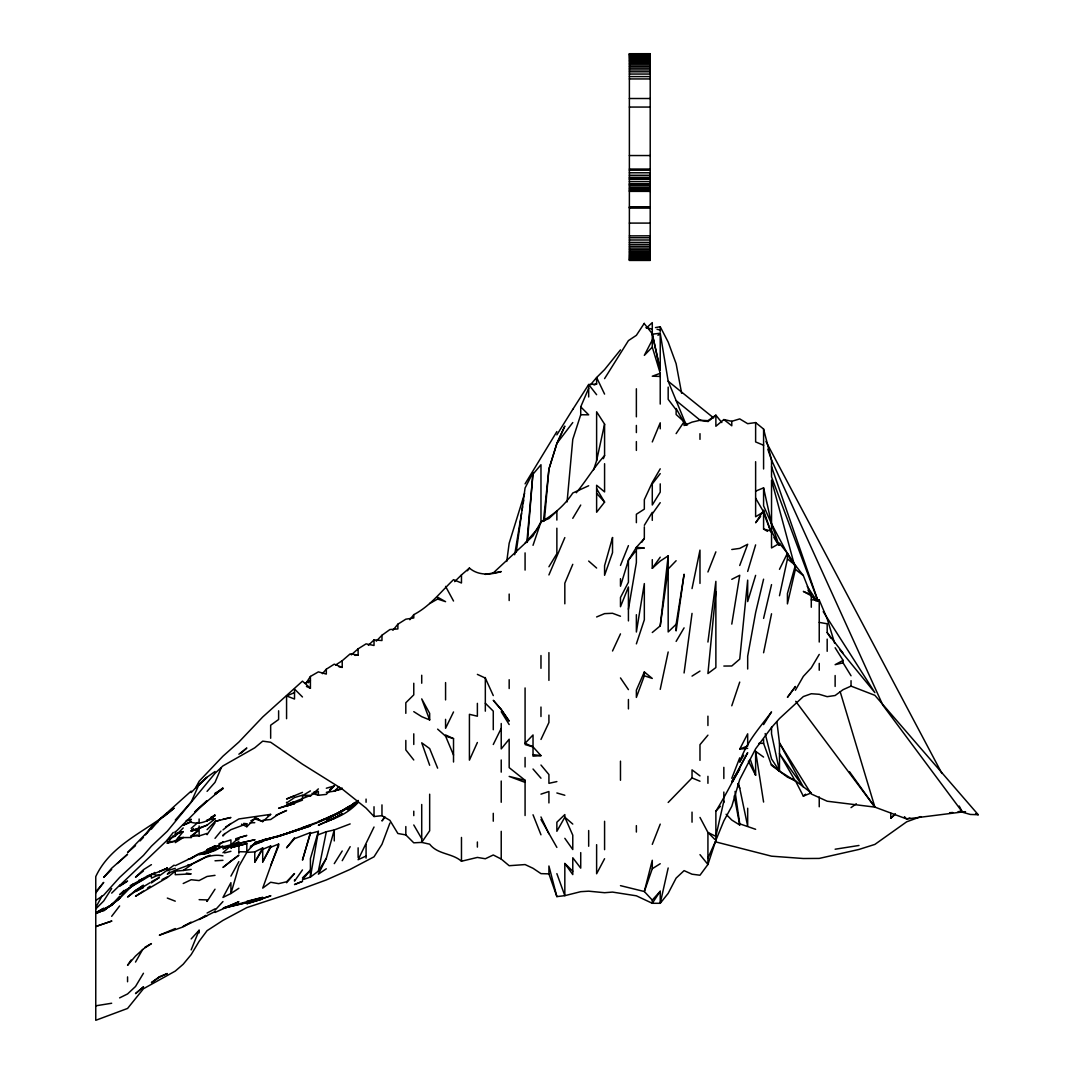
<?xml version="1.0" encoding="UTF-8"?>
<svg xmlns="http://www.w3.org/2000/svg" width="1074" height="1074" viewBox="0 0 1074 1074"><rect width="100%" height="100%" fill="white"/><g stroke="black" fill="none" stroke-linecap="round" stroke-linejoin="round"><path stroke-width="1.5" d="M527.401 541.846L533.026 472.547L525.079 487.985L516.218 552.211M544.357 520.89L548.921 469.123L556.869 443.414L564.83 426.123L556.869 443.575L548.921 469.123L543.39 521.4M526.837 542.504L533.026 472.547M567.072 501.92L572.778 439.373L580.725 414.739L580.725 406.858L588.673 388.305M715.875 591.693L707.927 673.532L715.875 667.572L715.875 581.343L707.927 642.037M652.28 632.505L660.228 625.874L668.176 555.862L660.228 561.071L652.28 568.307L652.28 559.635M506.74 561.474L509.17 543.243L524.595 493.449M684.084 672.968L692.032 613.388M660.228 625.874L668.176 568.978L676.123 560.735M676.123 624.33L684.084 574.214L676.123 630.894L676.123 624.33L668.176 631.942L668.176 555.862M731.783 624.101L739.731 575.288L731.783 579.329M514.661 554.761L521.508 513.399M522.058 510.096L522.608 506.78M523.159 503.478L523.709 500.162M628.424 609.267L636.372 562.588L636.372 547.351L644.333 538.45L644.333 526.81M294.518 837.801L286.57 847.816L294.518 838.673L310.413 832.578L302.465 860.113L310.413 833.451L318.374 831.343L310.413 877.082L302.465 879.781L310.413 870.128L302.465 877.888M318.374 831.343L310.413 858.609L310.413 877.082L318.374 871.148L326.321 831.732L334.269 829.947L350.164 823.919M763.587 652.75L771.535 613.778M692.032 588.579L699.98 550.116L699.98 583.41M660.228 689.36L668.176 651.972M779.482 595.734L787.43 558.977L787.43 553.217L779.482 543.35L771.535 547.955L771.535 480.159L794.518 565.474M596.62 460.585L604.581 424.163L596.62 411.785L596.62 460.585L593.64 469.741M668.176 867.98L660.228 903.301L652.28 903.288L636.372 895.81L612.529 892.091L604.581 892.709L588.673 891.178L580.725 891.675L564.83 895.662L556.869 896.602L548.921 873.874L548.921 865.993L556.869 896.602M715.875 836.163L723.836 801.191M787.43 558.977L795.378 565.286L795.378 569.368L787.43 603.883L787.43 593.56L795.378 565.286L787.43 553.217L779.482 569.327M763.587 618.396L771.535 584.618M763.587 579.181L755.626 612.61L747.679 656.254L747.679 669.008M326.321 868.785L318.374 874.169L326.321 858.314L334.269 829.947L334.269 840.929M747.679 571.422L755.626 544.88M755.626 575.369L747.679 601.574L747.679 580.121L739.731 659.141L731.783 665.987L723.836 666.055M636.372 643.863L644.333 619.792L644.333 583.585L636.372 632.009L636.372 614.704M731.783 705.779L739.731 682.084M533.026 545.323L540.974 521.87C553.701 514.889 564.736 505.142 572.778 493.02L588.673 485.757M620.477 885.647L644.333 891.527L652.28 860.274L652.28 868.718L644.333 891.527L652.28 900.093L652.28 903.288L660.228 891.272L660.228 903.301L668.176 893.367L676.123 878.102L684.084 870.638L692.032 874.209L699.98 875.229L707.927 864.463L715.875 840.271L723.836 820.912L731.783 806.319L739.731 779.496L755.626 748.793L771.535 727.514L779.482 718.546L803.339 696.556L811.286 693.737L819.234 694.287L827.181 696.664L835.129 695.509L843.077 689.669L851.038 686.111L874.88 695.334L978.239 814.736L970.292 814.441L959.163 811.286M238.871 888.279L230.923 893.514L230.923 882.68L222.962 897.448L230.923 893.514L238.871 866.342L246.819 852.38L254.766 851.897L262.714 847.923L262.714 861.979L270.661 847.252L278.622 844.057L262.714 888.117L270.661 882.251L278.622 883.647L286.57 881.767L294.518 873.565L286.57 882.747M644.333 675.774L636.372 697.415L636.372 690.179L644.333 671.948L652.28 678.446L644.333 675.774L644.333 671.948M389.916 823.073L381.968 844.312L374.021 856.81L350.164 869.376L326.321 879.942L286.57 894.521L246.819 907.597L222.962 920.391L207.067 930.675L199.12 941.334L191.172 954.611L183.211 964.224L175.263 971.097L143.46 988.738L127.564 1008.446L95.761 1020.3L95.761 876.599C111.105 843.52 147.796 830.887 173.934 808.252M739.731 565.488L747.679 544.263L739.731 548.398L731.783 549.512M731.783 778.314L739.731 757.841M652.28 844.365L660.228 824.12M707.927 571.986L715.875 551.848M603.36 458.665L604.581 455.591L604.581 424.163M620.477 565.407L628.424 545.619M191.172 949.886L199.12 930.259L199.12 932.903M270.661 865.483L278.622 846.003L278.622 844.057M564.83 537.604L548.921 574.939M652.28 441.938L660.228 422.807L660.228 428.821M572.778 564.32L564.83 583.182L564.83 603.803M221.137 768.085L215.015 782.355L207.067 791.363M477.38 742.496L469.419 760.15L469.419 714.317L477.38 716.21L477.38 703.349M707.927 858.099L715.875 840.499L715.875 811.192C727.514 792.25 737.22 772.273 747.679 752.646L731.783 781.845L739.731 768.93L732.575 781.832M366.073 856.032L358.125 859.71L374.021 827.02M612.529 650.992L620.477 633.875M540.974 739.449L548.921 722.507L548.921 715.096M453.523 711.955L445.576 728.306L445.576 719.338M493.275 744.497L501.222 728.36M262.714 861.979L270.661 845.963L262.714 849.333L254.766 862.18L254.766 851.897M652.28 339.988L644.333 355.36L652.28 347.103L652.28 322.616L646.602 327.839M739.731 749.115L747.679 733.811L747.679 745.96L739.731 749.115L747.679 748.35M604.581 858.717L596.62 873.766L596.62 844.674M195.508 788.074L199.12 781.281L222.962 756.177L238.871 742.067L262.714 716.989L302.465 681.158L310.413 688.259L310.413 676.445L318.374 671.868L326.321 674.069L326.321 669.196L334.269 664.148L342.217 667.41L342.217 660.725L350.164 653.878L358.125 655.059L358.125 648.83L366.073 643.863L374.021 645.474L374.021 639.916L381.968 640.534L381.968 635.244L389.916 629.539L397.877 628.934L397.877 624.182L405.824 619.188L413.772 617.966L413.772 614.65C430.043 606.219 440.676 591.855 453.523 579.678L461.471 582.994L461.471 574.912L469.419 568.065C478.454 575.906 490.576 574.805 501.222 571.569L485.327 574.415M95.761 907.557L102.124 895.783M230.923 876.115L238.871 861.643M254.766 862.18L262.714 847.923M525.079 483.864L556.869 431.587M135.512 962.076L142.667 949.51M342.217 860.677L350.164 846.674M795.378 690.26L803.339 676.378L811.286 667.84L819.234 654.415M743.705 755.25L739.731 762.164C745.96 742.684 759.627 727.863 771.535 711.901L763.587 724.588M660.228 468.828L652.28 482.468L644.333 499.678L644.333 509.13L636.372 514.258L636.372 522.676M556.869 434.849L572.778 409.355M676.123 641.393L684.084 627.874M572.778 518.326L580.725 505.048M143.46 973.259L135.512 986.509L127.564 993.947L119.617 997.88M548.921 566.763L556.869 553.674L556.869 528.207M644.333 525.307L652.28 512.311M318.374 871.148L326.321 858.314M334.269 863.63L342.217 850.997M572.778 409.409L588.673 384.519L596.62 384.049L596.62 377.524L604.581 369.59L620.477 349.882M111.669 888.52L103.708 900.965L95.761 908.966M764.151 514.191L770.957 532.019L763.587 510.405L755.626 522.769L760.593 516.473M305.996 683.279L310.413 676.445M207.067 901.448L215.015 889.205M384.626 816.938L381.968 820.966L384.948 817.166M131.095 960.008L127.564 965.311L135.512 956.061L143.46 948.879L151.421 943.603L144.789 947.362M676.123 433.614L684.084 421.746L676.123 414.51L676.123 409.812L668.176 399.313L668.176 387.123M215.015 822.899L207.067 834.659L207.067 833.411L199.12 835.948L191.172 835.881L191.172 837.532L178.445 837.599M641.675 542.37L644.333 538.45M604.581 378.625L628.424 340.619L636.372 335.33L644.333 323.234M660.228 502.659L652.28 513.936L652.28 520.366M302.465 869.913L294.518 881.15L294.518 879.901M652.28 568.307L660.228 557.178M576.308 492.738C586.256 480.709 594.083 467.15 604.581 455.591M795.378 686.434L787.43 697.362L795.378 686.823M354.581 802.708L350.164 808.776L355.145 802.412M467.432 570.764L469.419 568.065M572.778 422.565L556.869 443.414M95.761 892.897L103.708 882.412L95.761 891.863M146.44 833.343L151.421 826.873L167.316 812.79L151.421 827.087M111.669 916.323L119.617 905.946M660.228 473.607L652.28 483.918L652.28 504.995L660.228 492.147L660.228 483.864M222.962 836.055L224.949 833.478M126.571 889.393L119.617 898.24L103.708 910.712L119.617 898.428L111.669 904.912L119.617 896.656L111.669 905.167L95.761 913.45L103.708 910.296L95.761 913.343C110.917 907.382 122.946 896.199 133.243 883.902M409.798 619.711L413.772 614.65M596.62 488.724L604.581 502.108L596.62 512.244L596.62 485.273L604.581 491.905L604.581 463.713M525.079 543.149L538.705 527.388M635.378 551.432L628.424 560.172L620.477 586.229L620.477 578.685M173.276 832.417L167.316 839.855L175.263 836.109L183.211 827.92M392.896 630.304L397.877 624.182M215.015 838.364L220.976 831.101M707.927 735.153L699.98 744.685L699.98 760.379M176.861 833.075L183.211 831.638L175.263 841.143L167.316 843.211L173.276 835.626M533.026 474.158L540.974 464.733L540.974 522.743M590.66 384.573L596.62 377.524L604.581 394.104M145.446 834.887L151.421 827.866L127.564 852.581L135.512 845.654M151.421 829.047L159.368 819.677L191.172 791.095M322.348 673.68L326.321 669.196M191.172 837.532L199.12 828.604L207.067 825.168L215.015 818.871L207.067 819.959M652.28 900.093L660.228 891.272M668.176 802.466L692.032 777.925L692.032 769.87L699.98 775.898M191.172 938.918L199.12 930.259M353.158 803.996L350.164 807.245L354.715 802.587M215.015 910.215L222.962 901.556M715.875 811.192L720.426 806.252M326.321 788.222L334.269 785.967L326.321 794.384L318.374 795.27L312.01 793.35M117.348 863.509L127.564 854.233L111.669 868.235L103.708 877.364L111.669 869.457M525.079 743.289L533.026 734.965L533.026 756.163L540.974 755.64L533.026 746.886L525.079 743.289L525.079 687.937M140.063 840.915L143.46 837.358M191.172 792.558L199.12 784.289L191.172 802.036L175.263 820.106M308.144 682.849L310.413 680.486L305.123 683.292M376.289 641.165L381.968 635.244M169.585 871.806L167.316 874.169C179.694 867.067 193.911 865.013 205.738 856.837M207.067 829.665L215.015 821.57M241.516 824.161L246.819 826.725L254.766 818.791L257.948 818.576M124.154 890.319L119.617 894.723C130.585 886.01 143.688 880.331 154.817 872.424M454.664 581.625L461.471 574.912M167.316 840.096L119.617 885.54M111.669 893.125L119.617 885.325M326.321 792.33L334.269 791.176L338.807 786.799M368.342 645.353L374.021 639.916M175.263 832.229L207.067 800.613L195.71 810.897M358.125 802.466C349.668 811.676 338.337 817.932 326.321 821.154L334.269 818.388L318.374 825.235L340.901 814.736L326.321 821.691L334.269 817.851M199.12 825.973L199.12 828.604L191.172 830.726L193.441 828.618M657.959 335.33L660.228 333.235L668.176 381.23L686.299 425.223M163.906 816.562L173.934 808.333M250.792 820.831L254.766 818.791L262.714 821.623L270.661 814.374L238.871 818.952L225.621 826.953M310.413 790.907L302.465 795.659L310.413 796.089L318.374 788.88M890.789 813.206L890.789 818.173L895.327 814.038M241.14 753.062L246.819 748.014L238.871 754.216M238.871 837.733L246.819 835.438L238.871 837.801L230.923 844.862L222.962 846.768L216.612 845.909M222.962 852.729L229.782 846.688M351.305 654.845L358.125 648.83M191.172 828.349L197.978 822.442M890.789 818.173L895.327 814.24M763.587 739.261L763.587 743.329L771.535 765.332L787.43 777.133L795.378 780.691L803.339 796.143L805.607 794.196M143.46 986.818L135.512 993.611L143.46 986.952M250.229 847.077L254.766 843.211L270.661 838.673L254.766 843.211M199.12 784.02L207.067 777.294L199.12 784.893L207.067 777.173L215.015 771.521M194.569 811.931L222.962 787.954L215.015 794.357L222.962 788.692L215.015 793.216M776.891 721.728L779.482 742.993L811.286 793.968L827.181 801.217L874.88 807.111L906.684 818.965L962.331 811.971L882.828 705.135L771.535 460.021L763.587 429.05L755.626 422.579L747.679 423.68L739.731 418.9L731.783 421.303L723.836 419.558L715.875 426.257L715.875 415.195L707.927 420.672L699.98 420.27L692.032 422.122L684.084 425.505L684.084 421.746L687.481 424.982M493.275 572.939L533.026 535.913L540.974 521.87L548.921 518.541L556.869 511.184L556.869 520.071M709.068 420.78L715.875 415.195L721.849 422.565M174.136 865.12L159.368 875.847L151.421 873.981M222.962 841.748L215.015 848.218L207.067 849.601L215.015 846.607L175.263 865.684M222.962 829.893L230.923 823.503M153.689 825.262L158.227 821.623M329.731 789.605L334.269 785.967M143.46 870.947L135.512 877.216L143.46 869.698L151.421 864.651M350.164 806.681L326.321 819.328L350.164 806.681L358.125 800.425M207.067 821.046L215.015 814.871C208.705 821.248 200.207 824.765 191.172 822.322L191.172 821.248L183.211 825.248L191.172 821.986M127.564 889.688L135.512 883.66L143.46 879.244L138.694 880.358M238.871 851.722L246.819 851.87L254.766 843.426L262.714 840.11L278.622 836.203L310.413 825.973L278.622 836.364L254.766 842.553C288.463 833.102 323.435 823.892 352.822 804.184M207.067 853.32L213.686 848.42L207.067 853.239L199.12 854.568L207.067 853.253L215.015 850.501L222.962 846.164L207.067 853.186L199.12 853.575L207.067 853.32L207.067 849.789L211.041 847.708M128.893 888.05L143.46 878.545L130.209 885.661M147.433 888.158L150.091 886.211M358.125 802.224L347.52 809.836M150.091 882.68L135.512 891.541L143.46 887.594M851.038 807.621L856.327 803.782M143.46 891.084L135.512 896.253L167.316 877.565L175.263 871.162L183.211 870.464L191.172 864.959L187.99 864.852M167.316 843.211L169.96 841.385M151.421 882.962L159.368 877.458L151.421 881.727M222.962 835.102L230.923 829.678L246.819 823.745L246.819 826.725M95.761 900.482L103.708 895.125L119.617 877.445L143.46 855.387L151.421 846.178L167.316 831.222L215.015 773.32L222.962 765.896L254.766 747.813L262.714 741.154L270.661 742.241L302.465 764.178L342.217 789.041L366.073 808.104L374.021 816.522L381.968 815.676L389.916 820.348L397.877 833.505L405.824 834.901L413.772 842.821L421.72 842.405L429.667 844.177C437.776 854.649 452.127 852.984 461.471 861.241L477.38 857.428L485.327 858.757L493.275 854.985L501.222 859.052L509.17 865.711L525.079 864.57L533.026 868.289L540.974 873.632L548.921 873.874M119.617 886.278L127.564 881.042L119.617 885.728M175.263 842.634L183.211 837.532M335.598 665.021L342.217 660.725M350.164 805.701L334.269 815.233L318.374 821.691L324.992 818.925M197.791 854.421L191.172 858.623L187.99 859.334M692.032 676.11L699.98 671.075M652.28 868.718L660.228 863.724M205.738 915.397L199.12 919.519L215.015 911.598M326.321 818.348L342.217 811.098L358.125 801.472L342.217 811.085L318.374 821.691M358.125 801.472L334.269 815.139M207.067 820.63L215.015 815.73L211.041 817.113M150.091 874.598L140.815 879.687M95.761 913.155L103.708 908.282L95.761 912.712M191.172 864.758C200.57 858.703 211.497 853.494 222.962 855.871M338.243 815.596L342.217 813.327M429.667 603.534L437.628 599.05L445.576 601.668L437.628 597.198L437.628 599.05M191.172 858.059L197.791 854.327M350.164 806.131L358.125 801.741M835.129 647.743L843.077 660.389L835.129 664.672L843.077 662.859L851.038 675.774M162.013 879.593L167.316 876.814M207.067 913.048L215.015 908.873M229.594 846.191L222.962 848.796L238.871 841.721L230.923 847.158L230.923 839.881L218.989 843.681M268.017 815.676L270.661 814.374M183.211 883.513L191.172 879.74L199.12 880.573L207.067 876.465L215.015 875.35M183.211 837.438L175.263 841.143L167.316 842.177M230.923 847.842L238.871 844.164L230.923 847.628L246.819 843.627L246.819 852.38M293.189 801.969L286.57 804.923L310.413 795.418L310.413 796.089M302.465 800.117L286.57 806.131L294.518 802.936M326.321 818.818L334.269 815.247M159.368 874.585L151.421 878.143L151.421 876.653M207.067 915.666L183.211 926.325L191.172 922.257L183.211 926.889L159.368 935.199L175.263 928.54M275.964 815.193L286.57 810.494L278.622 814.186L270.661 819.516L262.714 820.335M326.321 821.677L334.269 818.24M191.172 830.726L207.067 825.168M596.62 616.959L604.581 613.63L612.529 613.281L620.477 616.234M215.015 912.457L238.871 901.73L222.962 908.389L246.819 902.563L224.56 907.745M212.37 819.972L215.015 818.871M167.316 868.289L151.421 874.733M755.626 491.14L763.587 487.851L771.535 523.83L778.422 543.592M286.57 718.707L286.57 695.912L294.518 692.636M803.339 796.143L811.286 792.881L795.378 780.691M250.792 846.07L262.714 841.372L254.766 843.882M294.518 795.794L286.57 798.989L302.465 792.384M278.622 836.364L317.045 822.295M230.923 845.721L238.871 842.607L232.239 845.104M334.269 791.176L342.217 788.115M302.465 828.336L278.622 836.203L262.714 839.975M318.374 834.686L326.321 831.732M652.28 347.103L660.228 373.309L652.28 376.209L660.228 376.41M593.976 385.002L596.62 384.049M175.263 834.525L183.211 831.638M286.57 833.652L294.518 830.793M302.465 827.759L310.413 824.913M191.172 831.33L199.12 828.604M540.974 794.142L548.921 791.525L548.921 802.922M230.923 847.628L246.819 843.627M909.866 817.972L906.684 818.965L904.415 816.67M224.56 907.53L229.326 906.08M175.263 868.329L167.316 870.705L167.316 867.859M207.067 856.166L210.249 855.24M920.995 816.602L906.684 821.798L874.88 844.406L858.985 849.44L819.234 858.421L803.339 858.515L771.535 856.179L715.875 841.935M235.689 838.713L238.871 837.801M219.781 820.12L215.015 821.422L230.923 817.515L222.962 819.261M224.56 907.852L262.714 897.381L246.819 901.314M224.56 852.917L230.923 851.306M334.269 790.88L342.217 789.014M556.869 781.59L548.921 783.322L548.921 774.555L540.974 765.037M111.669 1003.25L95.761 1005.814M858.985 845.466L835.129 849.225M313.595 792.263L318.374 791.35L318.374 795.27M655.462 327.583L660.228 326.738L668.176 342.069L676.123 363.71L681.628 393.272M146.641 876.518L151.421 875.82M235.689 840.083L238.871 839.626M197.522 835.022L191.172 835.881L199.12 830.309L199.12 835.948M183.211 870.464L191.172 869.43M354.944 655.368L358.125 655.059M636.372 548.666L644.333 548.035L636.372 547.351L628.424 560.172L628.424 582.242L620.477 597.52L620.477 606.716L628.424 586.981L628.424 620.906M957.565 812.159L965.513 811.676M949.617 812.723L952.799 812.508M215.015 860.798L222.962 860.328M250 822.791L254.766 822.697M758.808 743.396L763.587 743.329M629.377 53.821L650.213 53.821M629.377 54.183L650.213 54.022M629.377 54.68L650.213 54.68M629.377 55.338L650.213 55.338M629.377 56.116L650.213 56.116M629.377 57.003L650.213 57.003M629.377 57.996L650.213 57.996M629.377 59.137L650.213 59.137M629.377 60.399L650.213 60.399M629.377 61.795L650.213 61.795M629.377 63.299L650.213 63.299M629.377 64.843L650.213 64.843M629.377 66.494L650.213 66.494M629.377 68.186L650.213 68.186M629.377 69.944L650.213 69.944M629.377 71.81L650.213 71.81M629.377 74.052L650.213 74.052M629.377 76.59L650.213 76.59M629.377 78.939L650.213 78.939M629.377 98.513L650.213 98.513M629.377 107.064L650.213 107.064M629.377 155.542L650.213 155.542M629.377 169.048L650.213 169.048M629.377 170.216L650.213 170.216M629.377 172.78L650.213 172.78M629.377 175.277L650.213 175.277M629.377 177.331L650.213 177.331M629.377 178.284L650.213 178.284M629.377 179.318L650.213 179.318M629.377 181.6L650.213 181.6M629.377 183.735L650.213 183.735M629.377 184.607L650.213 184.607M629.377 185.305L650.213 185.305M629.377 187.077L650.213 187.077M629.377 188.581L650.213 188.568M629.377 189.816L650.213 189.816M629.377 190.742L650.213 190.742M629.377 191.373L650.213 191.373M629.377 206.987L650.213 206.987M629.377 207.376L650.213 207.376M629.377 207.994L650.213 207.994M629.377 223.097L650.213 223.097M629.377 235.891L650.213 235.824M629.377 237.743L650.213 237.743M629.377 239.999L650.213 239.999M629.377 242.388L650.213 242.388M629.377 244.389L650.213 244.389M629.377 246.268L650.213 246.268M629.377 248.04L650.213 248.054M629.377 249.705L650.213 249.705M629.377 251.289L650.213 251.289M629.377 252.766L650.213 252.766M629.377 254.108L650.213 254.108M629.377 255.37L650.213 255.37M629.377 256.471L650.213 256.471M629.377 257.492L650.213 257.492M629.377 258.337L650.213 258.337M629.377 259.076L650.213 259.076M629.377 259.653L650.213 259.666M629.377 260.123L650.213 260.123M580.725 414.739L588.673 414.832L580.725 406.858M313.595 792.921L316.776 792.961M811.286 599.842L819.234 600.017L827.181 618.772L834.659 643.299M305.647 795.27L310.413 795.418M199.12 899.663L207.067 899.918L207.067 901.261M243.637 823.396L246.819 823.745M533.026 754.633L540.974 755.64M186.393 873.189L191.172 873.887L175.263 874.692L175.263 870.504M819.234 622.396L827.181 623.779L827.181 632.559L830.712 638.023M699.98 420.27L706.343 421.424M339.035 666.806L342.217 667.41M645.917 327.677L652.28 329.114M657.046 329.288L660.228 330.04M525.079 815.528L525.079 780.301L509.17 776.421L525.079 782.369M763.587 510.405L763.587 529.052L771.535 531.08L778.757 545.216M556.869 792.974L564.83 795.257M525.079 744.564L533.026 746.886M735.059 791.431L739.731 823.825L755.626 829.303M437.628 729.139L445.576 736.12L453.523 738.63L453.523 762.016M167.316 898.079L175.263 901.167M286.57 695.912L294.518 699.04L294.518 689.038L302.465 696.972M975.581 813.649L978.239 814.736M429.667 719.916L421.72 698.892L429.667 713.378L429.667 719.916L421.72 716.667L413.772 711.646M692.032 777.925L699.98 781.228M763.587 445.254L755.626 441.924L755.626 422.579M306.439 686.474L310.413 688.259M445.576 734.965L453.523 738.63M477.38 674.378L485.327 678.07L493.275 695.576M715.875 836.364L707.927 832.444L699.98 817.421M262.714 821.623L254.766 817.287L254.766 818.791M763.587 529.052L767.561 531.375M765.171 733.569L771.535 758.929L779.482 771.078L795.378 781.12L779.482 753.626L803.339 786.96L779.482 742.993L779.482 771.172L771.535 764.54L771.535 765.332M739.731 823.825L739.731 825.02L731.783 820.039L726.105 814.267M748.403 761.157L755.626 775.227L755.626 751.33L763.587 757.076M795.378 569.368L803.339 575.57L811.286 595.775L816.253 601.225M723.836 419.558L731.783 425.774L731.783 421.303M525.079 780.301L509.17 767.628L509.17 739.234L501.222 748.887L501.222 723.514M668.176 381.23L713.606 417.907M676.123 400.602L700.49 420.511M572.778 824.08L564.83 817.207L564.83 814.575L556.869 822.214L556.869 831.303L564.83 817.207L572.778 835.196L572.778 849.547L564.83 838.324M588.673 561.058L596.62 568.039M556.869 873.632L564.83 895.662L564.83 863.469L572.778 871.202M485.327 703.228L493.275 711.136L493.275 729.729M714.747 839.358L707.927 832.444L707.927 864.463L699.98 854.636M839.68 649.555L874.88 692.636L823.208 611.63M596.62 493.355L604.581 502.108M533.026 769.024L540.974 778.207M827.181 632.559L843.077 653.113M644.333 323.717L652.28 333.759L660.228 369.939L660.228 333.235L652.28 334.202L660.228 369.939M413.772 759.976L405.824 749.907L405.824 740.416M596.62 394.708L588.673 384.519L588.673 396.964M795.378 565.286L803.339 575.57M795.713 701.295L874.88 807.111L840.19 691.75M849.494 771.682L874.88 807.111M564.83 863.469L572.778 874.585L572.778 857.764L580.725 868.141L580.725 852.608M620.477 677.936L628.424 689.629M807.312 586.592L816.482 600.366M501.222 711.7L509.17 724.547M773.911 537.443L777.885 543.994M807.93 590.069L811.286 595.775L803.339 591.398L811.286 594.875L811.286 607.253M540.974 819.516L556.869 847.399M755.626 498.161L763.587 511.868L755.626 516.769L755.626 461.699M413.772 824.993L421.72 838.687M676.123 408.482L684.084 422.646M445.576 586.377L453.523 601.024M791.538 561.46L771.535 523.83L763.587 505.8L763.587 487.851M765.937 441.427L941.911 773.428M959.189 806.037L962.331 811.971M540.974 816.965L548.921 833.76M445.576 736.12L453.523 755.049M737.892 783.738L739.731 788.235L747.679 826.201L747.679 808.239M437.628 768.152L429.667 748.591L421.72 742.819L429.667 765.265M533.026 814.777L540.974 834.807M818.066 601.386L771.535 476.843L771.535 460.021L767.816 449.268M771.535 466.64L818.133 601.333M750.337 759.56L755.626 775.227M738.402 783.389L739.731 788.235M779.482 771.078L771.535 733.824L771.535 727.125M734.227 795.915L739.731 825.02M755.626 751.33L763.587 802.05M851.038 680.688L851.038 686.111M843.077 660.389L843.077 662.859M835.129 675.533L835.129 686.434M827.181 639.124L827.181 651.314M819.234 600.017L819.234 642.037M819.234 663.396L819.234 670.243M819.234 796.935L819.234 806.775M779.482 543.35L779.482 545.35M763.587 429.05L763.587 468.962M723.836 767.36L723.836 778.556M723.836 792.035L723.836 802.546M707.927 420.672L707.927 421.706M707.927 716.157L707.927 725.527M707.927 776.314L707.927 783.308M699.98 433.681L699.98 439.347M692.032 812.119L692.032 822.187M660.228 326.738L660.228 331.517M660.228 373.309L660.228 404.079M636.372 388.775L636.372 416.819M636.372 425.425L636.372 432.58M636.372 441.589L636.372 450.422M636.372 825.624L636.372 832.041M628.424 699.496L628.424 708.907M620.477 761.144L620.477 780.274M604.581 821.288L604.581 849.668M588.673 830.524L588.673 846.245M548.921 652.616L548.921 680.379M540.974 655.543L540.974 668.31M540.974 707.041L540.974 716.519M525.079 552.882L525.079 570.093M525.079 757.506L525.079 766.957M509.17 594.056L509.17 600.541M509.17 679.721L509.17 688.528M501.222 759.976L501.222 772.139M501.222 781.026L501.222 802.278M501.222 831.316L501.222 859.052M493.275 813.313L493.275 821.194M485.327 677.533L485.327 711.176M477.38 841.976L477.38 847.091M461.471 837.452L461.471 861.241M445.576 682.581L445.576 699.912M429.667 794.196L429.667 830.766L421.72 842.405L421.72 804.48M421.72 675.251L421.72 683.225M413.772 683.252L413.772 694.865L405.824 702.758L405.824 713.337M413.772 733.824L413.772 744.47M413.772 811.179L413.772 815.622M405.824 826.55L405.824 834.901M381.968 804.882L381.968 815.676M374.021 806.749L374.021 816.522M366.073 799.083L366.073 802.265M366.073 844.594L366.073 858.126M358.125 847.842L358.125 857.482M310.413 832.578L310.413 833.451M302.465 799.083L302.465 795.176L294.518 797.539L286.57 803.016L286.57 802.291M278.622 710.787L278.622 719.499L270.661 725.205L270.661 738.268M270.661 845.963L270.661 847.252M238.871 845.104L238.871 853.28M199.12 818.992L199.12 823.154M175.263 831.491L175.263 836.109M127.564 976.897L127.564 981.757M612.529 537.55L604.581 565.703L604.581 575.315L612.529 552.6L612.529 537.55M135.512 890.4L127.564 897.045L143.46 885.231L135.512 890.4M230.923 861.039L222.962 867.43L238.871 855.186L230.923 861.039M159.368 976.763L151.421 982.629L159.368 977.246L167.316 973.541L159.368 976.763M215.015 845.856L207.067 850.152L215.015 845.856M111.669 905.167L95.761 913.169L111.669 905.167M167.316 868.141L159.368 871.645L167.316 868.141M302.465 881.392L294.518 884.546L302.465 881.311M270.661 895.864L254.766 901.046L270.661 895.864M111.669 921.089L95.761 926.513L111.669 921.089M286.57 805.513L278.622 808.252L294.518 803.674L286.57 805.513M254.766 901.22L246.819 903.758L262.714 898.925L254.766 901.22M191.172 819.408L186.393 820.684L191.172 819.408M254.766 839.774L238.871 843.372L254.766 839.774M650.213 53.7L629.377 53.727L629.377 260.432L650.213 260.432L650.213 53.7M501.222 709.458L493.275 700.302L501.222 709.592L509.17 721.124L501.222 709.458"/></g></svg>
